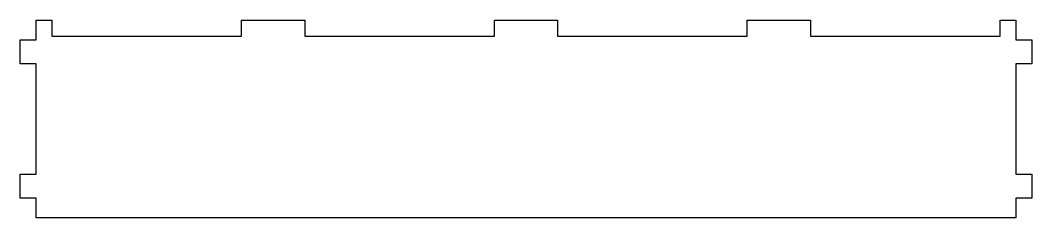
# Model space of a CAD drawing. Extents: x 0 to 256, y 0 to 50.
import ezdxf

# ---------------------------------------------------------------- set-up
doc = ezdxf.new("R2010")
doc.units = 0
doc.layers.add('LAYER_1', color=18, linetype='CONTINUOUS')

msp = doc.modelspace()

# ---------------------------------------------------------------- linework, layer by layer
at = {"layer": 'LAYER_1'}
msp.add_lwpolyline([(4, 0), (4, 5), (0, 5), (0, 11), (4, 11), (4, 39), (0, 39), (0, 45), (4, 45), (4, 50), (8.00003, 50), (8, 46), (56, 46), (56.0002, 50), (72.00026, 50), (72, 46), (120, 46), (119.99991, 50), (135.99997, 50), (136, 46), (184, 46), (184.00014, 50), (200.00019, 50), (200, 46), (248, 46), (248.00037, 50), (252, 50), (252, 45), (256, 45), (256, 39), (252, 39), (252, 11), (256, 11), (256, 5), (252, 5), (252, 0)], close=True, dxfattribs=at)

doc.saveas('drawing.dxf')
